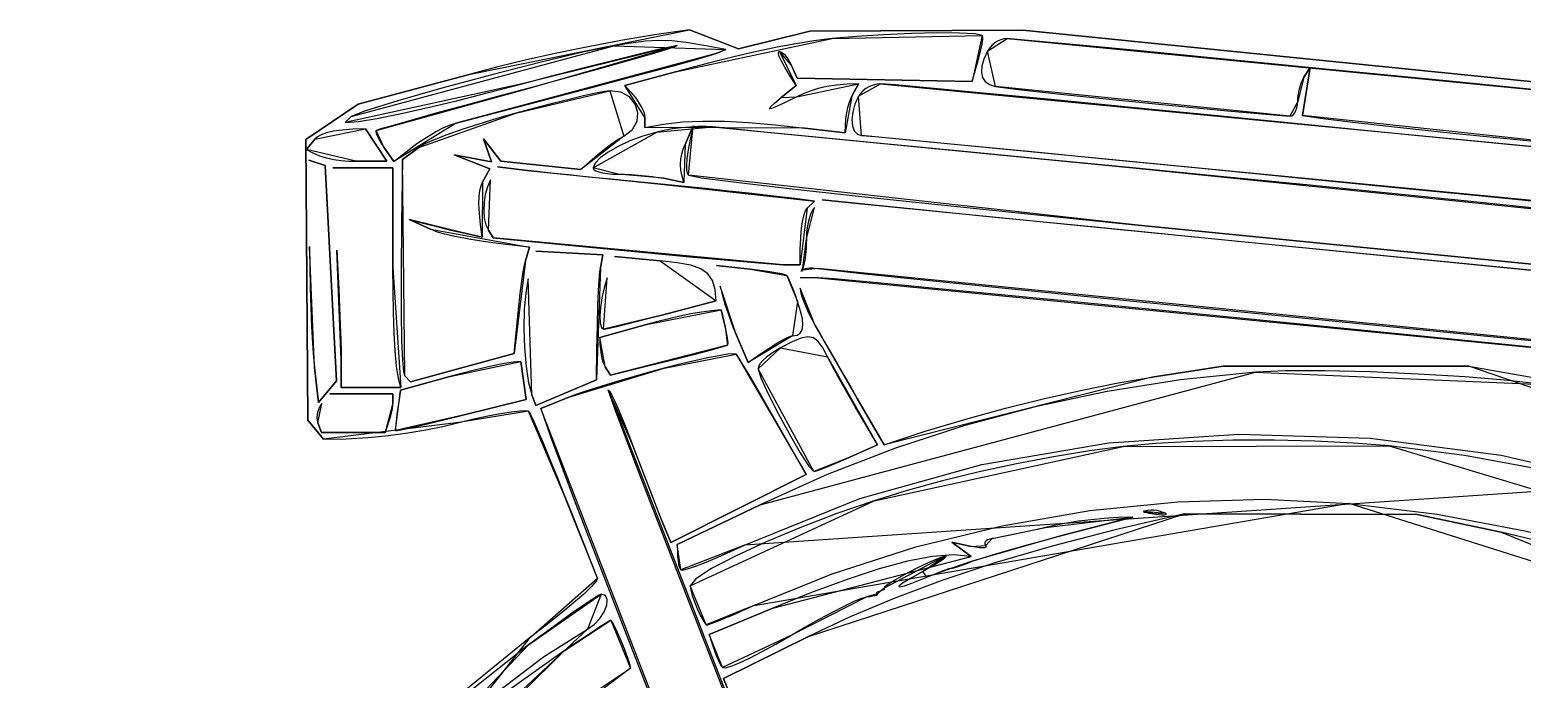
# Model space of a CAD drawing. Extents: x 0.3 to 49.4, y 16 to 54.1.
# Drawn here: x 0.98 to 10.03, y 39.85 to 43.79 of the extents above; entities that cross this region are included whole.
import ezdxf

# ---------------------------------------------------------------- set-up
doc = ezdxf.new("R2010")
doc.units = 0
doc.layers.get('0').update_dxf_attribs({"linetype": 'CONTINUOUS'})

msp = doc.modelspace()

# ---------------------------------------------------------------- linework, layer by layer
at = {"color": 178}
for points in [[(4.981, 43.7871), (4.7701, 43.7565), (4.5655, 43.7223), (4.3677, 43.6851), (4.1772, 43.6456), (3.9945, 43.6043), (3.8202, 43.562), (3.6547, 43.5191), (4.981, 43.7871)], [(5.2792, 43.6719), (4.981, 43.7871), (5.2792, 43.6719)], [(5.71, 43.7789), (5.2792, 43.6719), (5.71, 43.7789)], [(7.0025, 43.7843), (5.71, 43.7789), (7.0025, 43.7843)], [(13.9949, 43.077), (7.0025, 43.7843), (13.9949, 43.077)], [(4.5231, 43.6906), (4.3423, 43.6533), (4.0834, 43.5911), (3.7839, 43.5142), (3.4813, 43.4326), (3.2133, 43.3566), (3.0174, 43.2962), (2.9313, 43.2616), (4.5231, 43.6906)], [(3.9672, 43.4601), (4.1702, 43.5137), (4.3598, 43.5628), (4.5304, 43.6061), (4.6762, 43.6421), (4.7915, 43.6694), (4.8703, 43.6866), (4.9072, 43.6923), (3.9672, 43.4601)], [(4.9072, 43.6923), (4.8958, 43.6852), (4.8376, 43.6658), (4.7379, 43.6358), (4.6021, 43.5968), (4.4356, 43.5501), (4.2436, 43.4975), (4.0316, 43.4404), (4.9072, 43.6923)], [(5.2009, 43.668), (5.0685, 43.6931), (4.9622, 43.7101), (4.8734, 43.7196), (4.7936, 43.7219), (4.7143, 43.7176), (4.627, 43.707), (4.5231, 43.6906), (5.2009, 43.668)], [(5.8471, 43.7337), (5.7345, 43.7198), (5.625, 43.7032), (5.5121, 43.6825), (5.3892, 43.6565), (5.2498, 43.6237), (5.0875, 43.5827), (4.8956, 43.5322), (5.8471, 43.7337)], [(6.755, 43.7534), (6.7123, 43.7628), (6.6172, 43.7677), (6.4838, 43.7682), (6.3261, 43.7648), (6.158, 43.7577), (5.9937, 43.7472), (5.8471, 43.7337), (6.755, 43.7534)], [(6.6941, 43.4745), (6.7178, 43.5525), (6.7355, 43.6155), (6.7479, 43.665), (6.7554, 43.7021), (6.7587, 43.7283), (6.7584, 43.745), (6.755, 43.7534), (6.6941, 43.4745)], [(6.9058, 43.7343), (6.8872, 43.7323), (6.868, 43.7266), (6.8489, 43.7176), (6.8307, 43.7059), (6.8141, 43.6918), (6.7998, 43.6759), (6.7885, 43.6585), (6.9058, 43.7343)], [(10.335, 43.4014), (9.5667, 43.4775), (8.8562, 43.5475), (8.2245, 43.6093), (7.6927, 43.6609), (7.2816, 43.7003), (7.0123, 43.7255), (6.9058, 43.7343), (10.335, 43.4014)], [(3.5675, 43.222), (4.0359, 43.3449), (4.4041, 43.4418), (4.6834, 43.5157), (4.8854, 43.5698), (5.0215, 43.6072), (5.1033, 43.6308), (5.1421, 43.6439), (3.5675, 43.222)], [(5.1421, 43.6439), (5.2009, 43.668), (5.1421, 43.6439)], [(5.6278, 43.45), (5.5883, 43.5117), (5.5588, 43.5607), (5.5383, 43.5981), (5.5258, 43.6252), (5.5204, 43.6431), (5.5211, 43.6529), (5.5269, 43.656), (5.6278, 43.45)], [(5.5269, 43.656), (5.5357, 43.6538), (5.5456, 43.6477), (5.5562, 43.6381), (5.5671, 43.6255), (5.5778, 43.6104), (5.588, 43.5934), (5.5972, 43.5748), (5.5269, 43.656)], [(6.7885, 43.6585), (6.7659, 43.6098), (6.7531, 43.5668), (6.7502, 43.5296), (6.7571, 43.4985), (6.7737, 43.4736), (6.8001, 43.4551), (6.836, 43.4432), (6.7885, 43.6585)], [(3.6547, 43.5191), (2.9723, 43.3373), (3.6547, 43.5191)], [(4.8956, 43.5322), (4.5903, 43.4506), (4.8956, 43.5322)], [(5.5972, 43.5748), (5.6334, 43.4936), (5.5972, 43.5748)], [(8.7431, 43.5581), (8.6966, 43.2682), (8.7431, 43.5581)], [(8.7057, 43.4993), (8.7431, 43.5581), (8.7057, 43.4993)], [(2.8941, 43.2252), (2.9749, 43.2315), (3.0871, 43.2493), (3.2263, 43.2772), (3.3882, 43.3136), (3.5685, 43.3572), (3.7629, 43.4065), (3.9672, 43.4601), (2.8941, 43.2252)], [(4.0316, 43.4404), (3.8177, 43.3829), (3.6202, 43.3294), (3.4449, 43.2813), (3.2978, 43.2403), (3.1845, 43.2081), (3.1108, 43.1862), (3.0827, 43.1762), (4.0316, 43.4404)], [(4.4979, 43.4177), (4.4665, 43.4134), (4.4127, 43.4027), (4.3399, 43.3863), (4.2516, 43.3652), (4.1513, 43.3401), (4.0424, 43.3118), (3.9285, 43.2813), (4.4979, 43.4177)], [(4.584, 43.1433), (4.6362, 43.1835), (4.6638, 43.2332), (4.6687, 43.2864), (4.6527, 43.3373), (4.6177, 43.3801), (4.5655, 43.4089), (4.4979, 43.4177), (4.584, 43.1433)], [(4.5903, 43.4506), (4.6265, 43.409), (4.6553, 43.3725), (4.6773, 43.341), (4.6932, 43.3139), (4.7037, 43.2909), (4.7095, 43.2716), (4.7113, 43.2556), (4.5903, 43.4506)], [(5.5373, 43.3768), (5.6278, 43.45), (5.5373, 43.3768)], [(6.0065, 43.4601), (5.9362, 43.4581), (5.872, 43.4522), (5.8137, 43.4429), (5.7607, 43.4307), (5.713, 43.4162), (5.6701, 43.3997), (5.6317, 43.3818), (6.0065, 43.4601)], [(5.6334, 43.4936), (6.6941, 43.4745), (5.6334, 43.4936)], [(5.966, 43.3844), (6.0065, 43.4601), (5.966, 43.3844)], [(6.1397, 43.4601), (6.1168, 43.4582), (6.0939, 43.4526), (6.0717, 43.4437), (6.051, 43.4321), (6.0326, 43.418), (6.017, 43.402), (6.0052, 43.3844), (6.1397, 43.4601)], [(8.7918, 43.2057), (8.2046, 43.2638), (7.6598, 43.3173), (7.1736, 43.3646), (6.7622, 43.4041), (6.442, 43.4342), (6.2291, 43.4534), (6.1397, 43.4601), (8.7918, 43.2057)], [(6.836, 43.4432), (6.9569, 43.4277), (7.211, 43.3999), (7.5451, 43.3653), (7.9062, 43.3291), (8.2413, 43.2967), (8.4972, 43.2733), (8.6208, 43.2643), (6.836, 43.4432)], [(8.6676, 43.3524), (8.6688, 43.3741), (8.6717, 43.3971), (8.6763, 43.4204), (8.6822, 43.4432), (8.6892, 43.4645), (8.6971, 43.4835), (8.7057, 43.4993), (8.6676, 43.3524)], [(2.9723, 43.3373), (2.6551, 43.1233), (2.9723, 43.3373)], [(5.6317, 43.3818), (5.5603, 43.346), (5.5094, 43.3219), (5.4782, 43.3096), (5.466, 43.309), (5.4723, 43.32), (5.4962, 43.3426), (5.5373, 43.3768), (5.6317, 43.3818)], [(5.9255, 43.1635), (5.9265, 43.209), (5.9296, 43.2492), (5.9344, 43.2845), (5.9407, 43.3154), (5.9482, 43.3421), (5.9567, 43.3649), (5.966, 43.3844), (5.9255, 43.1635)], [(6.0052, 43.3844), (5.9837, 43.3358), (5.9706, 43.2881), (5.9658, 43.2437), (5.969, 43.2049), (5.98, 43.1743), (5.9987, 43.1541), (6.0248, 43.1468), (6.0052, 43.3844)], [(8.6208, 43.2643), (8.6314, 43.2667), (8.6412, 43.2733), (8.6498, 43.2837), (8.6571, 43.2974), (8.6627, 43.3138), (8.6663, 43.3323), (8.6676, 43.3524), (8.6208, 43.2643)], [(2.9313, 43.2616), (2.8941, 43.2252), (2.9313, 43.2616)], [(3.9285, 43.2813), (3.8141, 43.2489), (3.7038, 43.2154), (3.6013, 43.182), (3.5102, 43.15), (3.4341, 43.1206), (3.3764, 43.0951), (3.341, 43.0748), (3.9285, 43.2813)], [(4.7113, 43.2556), (4.7113, 43.1942), (4.7113, 43.2556)], [(4.7113, 43.1942), (4.8241, 43.2154), (4.94, 43.2286), (5.0624, 43.2343), (5.1944, 43.233), (5.3393, 43.2252), (5.5003, 43.2113), (5.6807, 43.1918), (4.7113, 43.1942)], [(8.6966, 43.2682), (8.8054, 43.2512), (9.0009, 43.2271), (9.2718, 43.1968), (9.607, 43.1614), (9.9953, 43.1218), (10.4253, 43.0789), (10.886, 43.0337), (8.6966, 43.2682)], [(3.0182, 43.186), (2.9403, 43.1844), (2.8757, 43.1797), (2.8232, 43.1724), (2.7816, 43.1628), (2.7499, 43.1513), (2.7269, 43.1384), (2.7114, 43.1243), (3.0182, 43.186)], [(3.1465, 42.9902), (3.0182, 43.186), (3.1465, 42.9902)], [(3.0827, 43.1762), (3.081, 43.1706), (3.0826, 43.161), (3.087, 43.148), (3.0942, 43.1323), (3.1038, 43.1145), (3.1155, 43.0951), (3.129, 43.0749), (3.0827, 43.1762)], [(3.1897, 42.9881), (3.2633, 43.0478), (3.3295, 43.0972), (3.389, 43.1373), (3.4421, 43.1689), (3.4893, 43.193), (3.5309, 43.2104), (3.5675, 43.222), (3.1897, 42.9881)], [(4.3221, 42.9396), (4.3765, 42.9882), (4.4244, 43.0293), (4.4665, 43.0634), (4.503, 43.0913), (4.5345, 43.1135), (4.5613, 43.1306), (4.584, 43.1433), (4.3221, 42.9396)], [(4.7825, 43.1677), (4.6994, 43.1431), (4.6205, 43.1135), (4.5488, 43.0804), (4.4876, 43.0457), (4.4399, 43.0113), (4.409, 42.9788), (4.398, 42.9501), (4.7825, 43.1677)], [(5.1213, 43.1982), (5.0804, 43.2005), (5.0336, 43.2003), (4.9828, 43.1977), (4.9303, 43.193), (4.878, 43.1863), (4.828, 43.1778), (4.7825, 43.1677), (5.1213, 43.1982)], [(4.9542, 43.0911), (5.0044, 43.2056), (4.9542, 43.0911)], [(5.0044, 43.2056), (4.9858, 43.1247), (4.9729, 43.059), (4.9653, 43.007), (4.9623, 42.9672), (4.9635, 42.9381), (4.9681, 42.9182), (4.9756, 42.906), (5.0044, 43.2056)], [(7.6683, 42.95), (7.118, 43.0036), (6.6039, 43.0537), (6.1415, 43.0987), (5.7465, 43.1372), (5.4344, 43.1676), (5.2208, 43.1885), (5.1213, 43.1982), (7.6683, 42.95)], [(5.6807, 43.1918), (5.9255, 43.1635), (5.6807, 43.1918)], [(6.0248, 43.1468), (6.1067, 43.1401), (6.3132, 43.1208), (6.6282, 43.0907), (7.0357, 43.0512), (7.5195, 43.004), (8.0636, 42.9504), (8.6519, 42.8923), (6.0248, 43.1468)], [(11.4522, 42.951), (11.3537, 42.9578), (11.1362, 42.9771), (10.8148, 43.0072), (10.4046, 43.0467), (9.9206, 43.094), (9.378, 43.1475), (8.7918, 43.2057), (11.4522, 42.951)], [(2.6551, 43.1233), (2.6681, 41.42), (2.6551, 43.1233)], [(2.7114, 43.1243), (2.6602, 43.0625), (2.7114, 43.1243)], [(2.6602, 43.0625), (2.6988, 43.0412), (2.7397, 43.0242), (2.7822, 43.0112), (2.826, 43.0018), (2.8705, 42.9955), (2.9152, 42.9919), (2.9596, 42.9908), (2.6602, 43.0625)], [(3.129, 43.0749), (3.1897, 42.9881), (3.129, 43.0749)], [(3.341, 43.0748), (3.2426, 43.0014), (3.341, 43.0748)], [(3.7813, 42.9862), (3.732, 43.1272), (3.7813, 42.9862)], [(3.732, 43.1272), (3.8388, 42.9901), (3.732, 43.1272)], [(4.9477, 42.8626), (4.936, 42.8998), (4.9293, 42.9355), (4.9273, 42.9698), (4.9294, 43.0026), (4.9349, 43.0337), (4.9434, 43.0633), (4.9542, 43.0911), (4.9477, 42.8626)], [(2.7726, 42.9644), (2.6747, 42.9967), (2.7726, 42.9644)], [(2.8412, 41.6588), (2.7726, 42.9644), (2.8412, 41.6588)], [(2.9596, 42.9908), (3.1465, 42.9902), (2.9596, 42.9908)], [(3.2426, 43.0014), (3.2367, 42.6181), (3.2339, 42.3118), (3.2339, 42.0754), (3.2364, 41.9021), (3.2411, 41.7845), (3.2475, 41.7158), (3.2554, 41.6888), (3.2426, 43.0014)], [(3.7707, 42.9447), (3.5559, 43.0298), (3.7707, 42.9447)], [(3.5559, 43.0298), (3.7813, 42.9862), (3.5559, 43.0298)], [(3.8388, 42.9901), (4.3221, 42.9396), (3.8388, 42.9901)], [(3.1839, 42.951), (2.8193, 42.951), (3.1839, 42.951)], [(3.1839, 42.3471), (3.1839, 42.951), (3.1839, 42.3471)], [(3.7276, 42.8641), (3.7707, 42.9447), (3.7276, 42.8641)], [(3.7745, 42.8785), (3.7563, 42.8364), (3.7434, 42.7897), (3.736, 42.7409), (3.7341, 42.6922), (3.7378, 42.6463), (3.7473, 42.6055), (3.7625, 42.5723), (3.7745, 42.8785)], [(3.9997, 42.9347), (3.8168, 42.9575), (3.9997, 42.9347)], [(4.7897, 42.8534), (4.646, 42.8674), (4.5046, 42.8814), (4.3702, 42.895), (4.2477, 42.9076), (4.1419, 42.9187), (4.0576, 42.9279), (3.9997, 42.9347), (4.7897, 42.8534)], [(4.398, 42.9501), (4.402, 42.9413), (4.4135, 42.9333), (4.4315, 42.9262), (4.455, 42.9203), (4.4832, 42.9157), (4.5151, 42.9128), (4.5498, 42.9118), (4.398, 42.9501)], [(4.5498, 42.9118), (4.5877, 42.9112), (4.6289, 42.9093), (4.6717, 42.9064), (4.7143, 42.9026), (4.7551, 42.898), (4.7925, 42.8928), (4.8246, 42.8872), (4.5498, 42.9118)], [(4.8246, 42.8872), (4.9477, 42.8626), (4.8246, 42.8872)], [(4.9756, 42.906), (5.0547, 42.8908), (5.2638, 42.8633), (5.5865, 42.8253), (6.0061, 42.7788), (6.5062, 42.7254), (7.0701, 42.6671), (7.6813, 42.6057), (4.9756, 42.906)], [(10.4368, 42.6685), (10.2598, 42.6893), (9.9892, 42.7184), (9.6375, 42.7549), (9.217, 42.7974), (8.7404, 42.8448), (8.22, 42.8961), (7.6683, 42.95), (10.4368, 42.6685)], [(8.6519, 42.8923), (9.2401, 42.8341), (9.7839, 42.7805), (10.2672, 42.7333), (10.674, 42.6938), (10.9882, 42.6637), (11.1937, 42.6444), (11.2746, 42.6377), (8.6519, 42.8923)], [(3.7257, 42.5299), (3.7145, 42.608), (3.708, 42.6744), (3.7056, 42.73), (3.7069, 42.7759), (3.7113, 42.8129), (3.7184, 42.842), (3.7276, 42.8641), (3.7257, 42.5299)], [(5.7391, 42.749), (5.6205, 42.7643), (5.4932, 42.7796), (5.3591, 42.7949), (5.22, 42.81), (5.0775, 42.8249), (4.9335, 42.8394), (4.7897, 42.8534), (5.7391, 42.749)], [(5.6513, 42.3635), (5.6525, 42.4538), (5.6558, 42.5279), (5.661, 42.5872), (5.6678, 42.6331), (5.6759, 42.6671), (5.6852, 42.6907), (5.6952, 42.7051), (5.6513, 42.3635)], [(5.7384, 42.7091), (5.7274, 42.6945), (5.7173, 42.6739), (5.7084, 42.6485), (5.7009, 42.6195), (5.6952, 42.588), (5.6915, 42.5552), (5.6901, 42.5221), (5.7384, 42.7091)], [(5.6952, 42.7051), (5.7391, 42.749), (5.6952, 42.7051)], [(6.0028, 42.7334), (5.7864, 42.7571), (6.0028, 42.7334)], [(10.7358, 42.2647), (9.3777, 42.3986), (8.2875, 42.5062), (7.4409, 42.5899), (6.8134, 42.6521), (6.3808, 42.6951), (6.1187, 42.7215), (6.0028, 42.7334), (10.7358, 42.2647)], [(3.4107, 42.5778), (3.2818, 42.6369), (3.4107, 42.5778)], [(3.2818, 42.6369), (3.3437, 42.621), (3.3996, 42.6069), (3.4499, 42.5944), (3.4949, 42.5833), (3.535, 42.5737), (3.5704, 42.5654), (3.6017, 42.5582), (3.2818, 42.6369)], [(7.6813, 42.6057), (10.3511, 42.3413), (7.6813, 42.6057)], [(4.0124, 42.4692), (3.8674, 42.4856), (3.7453, 42.5018), (3.6441, 42.5178), (3.5619, 42.5334), (3.4969, 42.5487), (3.4471, 42.5635), (3.4107, 42.5778), (4.0124, 42.4692)], [(3.6017, 42.5582), (3.7257, 42.5299), (3.6017, 42.5582)], [(3.7625, 42.5723), (3.7916, 42.5265), (3.7625, 42.5723)], [(3.7916, 42.5265), (4.29, 42.4777), (4.6913, 42.439), (5.0042, 42.4093), (5.2377, 42.3879), (5.4005, 42.3737), (5.5014, 42.3659), (5.5491, 42.3635), (3.7916, 42.5265)], [(5.6901, 42.5221), (5.6895, 42.4893), (5.6877, 42.4571), (5.685, 42.4267), (5.6815, 42.399), (5.6774, 42.3753), (5.6727, 42.3566), (5.6676, 42.3439), (5.6901, 42.5221)], [(2.6786, 42.4745), (2.6802, 42.3495), (2.6829, 42.2237), (2.6866, 42.1016), (2.6912, 41.9878), (2.6964, 41.8866), (2.702, 41.8026), (2.708, 41.7403), (2.6786, 42.4745)], [(2.8448, 42.4516), (2.8506, 42.3331), (2.856, 42.2155), (2.8607, 42.1031), (2.8647, 41.9998), (2.8677, 41.9098), (2.8697, 41.8371), (2.8704, 41.7858), (2.8448, 42.4516)], [(3.9876, 42.387), (4.0124, 42.4692), (3.9876, 42.387)], [(4.4568, 42.4223), (4.0496, 42.4458), (4.4568, 42.4223)], [(4.4412, 42.3439), (4.4568, 42.4223), (4.4412, 42.3439)], [(3.2314, 41.6194), (3.2172, 41.6725), (3.2059, 41.7476), (3.1972, 41.8416), (3.191, 41.9515), (3.1869, 42.0744), (3.1846, 42.2073), (3.1839, 42.3471), (3.2314, 41.6194)], [(3.9181, 41.8248), (3.9321, 41.9707), (3.9446, 42.091), (3.9557, 42.188), (3.9654, 42.2639), (3.9739, 42.3208), (3.9813, 42.3611), (3.9876, 42.387), (3.9181, 41.8248)], [(4.4176, 41.6658), (4.4204, 41.8475), (4.4235, 41.996), (4.4268, 42.1143), (4.4303, 42.2053), (4.4338, 42.272), (4.4375, 42.3172), (4.4412, 42.3439), (4.4176, 41.6658)], [(4.8034, 42.3872), (4.5267, 42.4129), (4.8034, 42.3872)], [(5.1421, 42.1442), (5.137, 42.2138), (5.1217, 42.2677), (5.0935, 42.3085), (5.05, 42.3384), (4.9889, 42.3599), (4.9075, 42.3753), (4.8034, 42.3872), (5.1421, 42.1442)], [(5.3491, 42.3364), (5.1449, 42.3595), (5.3491, 42.3364)], [(5.5704, 42.2986), (5.5611, 42.3026), (5.5421, 42.3074), (5.5148, 42.3129), (5.4804, 42.3188), (5.4405, 42.3248), (5.3963, 42.3308), (5.3491, 42.3364), (5.5704, 42.2986)], [(5.5491, 42.3635), (5.6513, 42.3635), (5.5491, 42.3635)], [(5.6676, 42.3439), (5.6631, 42.3357), (5.6601, 42.3294), (5.6587, 42.3251), (5.6587, 42.3231), (5.6603, 42.3232), (5.6633, 42.3256), (5.6679, 42.3305), (5.6676, 42.3439)], [(5.6679, 42.3305), (5.6749, 42.3359), (5.6848, 42.3401), (5.6971, 42.3429), (5.7113, 42.3443), (5.7267, 42.3443), (5.7428, 42.3428), (5.759, 42.3397), (5.6679, 42.3305)], [(5.759, 42.3397), (6.0433, 42.3082), (6.7353, 42.2371), (7.6724, 42.1425), (8.6924, 42.0408), (9.6326, 41.948), (10.3307, 41.8805), (10.6241, 41.8544), (5.759, 42.3397)], [(4.0039, 42.2774), (3.9887, 42.1952), (3.9801, 42.092), (3.9778, 41.9767), (3.9815, 41.8584), (3.991, 41.7459), (4.0059, 41.6482), (4.0261, 41.5744), (4.0039, 42.2774)], [(4.4819, 42.2844), (4.4636, 42.2236), (4.4499, 42.1621), (4.4413, 42.1034), (4.4378, 42.0514), (4.4397, 42.0097), (4.4474, 41.9819), (4.461, 41.9719), (4.4819, 42.2844)], [(5.6368, 42.1402), (5.6251, 42.1734), (5.6134, 42.2047), (5.6023, 42.2331), (5.592, 42.2577), (5.5829, 42.2774), (5.5756, 42.2914), (5.5704, 42.2986), (5.6368, 42.1402)], [(5.759, 42.2847), (5.6513, 42.2852), (5.759, 42.2847)], [(10.8799, 41.7837), (9.376, 41.9336), (8.1759, 42.0526), (7.2519, 42.1436), (6.576, 42.2095), (6.1205, 42.2531), (5.8574, 42.2772), (5.759, 42.2847), (10.8799, 41.7837)], [(5.1679, 42.2342), (5.1751, 42.2011), (5.1855, 42.1619), (5.1983, 42.1186), (5.2132, 42.0728), (5.2294, 42.0265), (5.2465, 41.9814), (5.2637, 41.9393), (5.1679, 42.2342)], [(5.6513, 42.2201), (5.6537, 42.201), (5.6607, 42.1752), (5.6716, 42.1441), (5.6859, 42.1092), (5.703, 42.0718), (5.7224, 42.0332), (5.7434, 41.9949), (5.6513, 42.2201)], [(4.461, 41.9719), (4.4752, 41.9742), (4.505, 41.9807), (4.5484, 41.9909), (4.603, 42.0042), (4.6669, 42.0202), (4.7378, 42.0384), (4.8135, 42.0581), (4.461, 41.9719)], [(5.1728, 42.0894), (5.1151, 42.0843), (5.0537, 42.0761), (4.9896, 42.0649), (4.9235, 42.0514), (4.8562, 42.0359), (4.7885, 42.0188), (4.7211, 42.0006), (5.1728, 42.0894)], [(4.8135, 42.0581), (5.1421, 42.1442), (4.8135, 42.0581)], [(5.1986, 41.9868), (5.1728, 42.0894), (5.1986, 41.9868)], [(5.6061, 41.9327), (5.6331, 41.9365), (5.6525, 41.9482), (5.6643, 41.9682), (5.6686, 41.997), (5.6654, 42.0349), (5.6548, 42.0825), (5.6368, 42.1402), (5.6061, 41.9327)], [(4.7211, 42.0006), (4.4372, 41.9216), (4.7211, 42.0006)], [(5.2126, 41.8752), (5.2146, 41.88), (5.2151, 41.8897), (5.2142, 41.9035), (5.212, 41.9208), (5.2087, 41.9409), (5.2041, 41.9631), (5.1986, 41.9868), (5.2126, 41.8752)], [(5.7434, 41.9949), (5.7688, 41.9508), (5.8005, 41.8959), (5.8369, 41.8328), (5.8764, 41.7643), (5.9176, 41.693), (5.9588, 41.6217), (5.9984, 41.5531), (5.7434, 41.9949)], [(4.4372, 41.9216), (4.4384, 41.8825), (4.4411, 41.8487), (4.4451, 41.8198), (4.4503, 41.7953), (4.4564, 41.775), (4.4633, 41.7582), (4.4706, 41.7447), (4.4372, 41.9216)], [(5.2637, 41.9393), (5.3364, 41.7696), (5.2637, 41.9393)], [(5.3364, 41.7696), (5.4061, 41.8184), (5.4636, 41.8572), (5.51, 41.8869), (5.5465, 41.9083), (5.5739, 41.9225), (5.5934, 41.9303), (5.6061, 41.9327), (5.3364, 41.7696)], [(5.8179, 41.8054), (5.7886, 41.8601), (5.7614, 41.898), (5.7328, 41.9198), (5.6993, 41.9262), (5.6572, 41.9178), (5.6031, 41.8954), (5.5332, 41.8595), (5.8179, 41.8054)], [(3.2913, 41.653), (3.9181, 41.8248), (3.2913, 41.653)], [(4.5029, 41.6938), (4.7122, 41.7457), (4.879, 41.7873), (5.0073, 41.8197), (5.1009, 41.8438), (5.1637, 41.8604), (5.1996, 41.8706), (5.2126, 41.8752), (4.5029, 41.6938)], [(5.265, 41.8203), (5.2484, 41.8231), (5.2121, 41.8201), (5.1588, 41.8118), (5.0911, 41.7987), (5.0118, 41.7814), (4.9235, 41.7603), (4.8288, 41.7361), (5.265, 41.8203)], [(5.6894, 41.0908), (5.5691, 41.3025), (5.4723, 41.4719), (5.3967, 41.603), (5.3403, 41.6995), (5.301, 41.7653), (5.2766, 41.8043), (5.265, 41.8203), (5.6894, 41.0908)], [(5.5332, 41.8595), (5.502, 41.8413), (5.4733, 41.8219), (5.448, 41.8019), (5.4268, 41.7821), (5.4106, 41.7634), (5.4003, 41.7465), (5.3967, 41.7322), (5.5332, 41.8595)], [(6.1209, 41.2704), (6.0475, 41.3958), (5.9858, 41.5024), (5.9348, 41.5916), (5.8935, 41.6649), (5.8609, 41.724), (5.836, 41.7703), (5.8179, 41.8054), (6.1209, 41.2704)], [(2.708, 41.7403), (2.7335, 41.5283), (2.708, 41.7403)], [(2.8704, 41.7858), (2.8706, 41.6194), (2.8704, 41.7858)], [(3.9583, 41.776), (3.9119, 41.7715), (3.8588, 41.7634), (3.7999, 41.7521), (3.7365, 41.7383), (3.6696, 41.7223), (3.6003, 41.7046), (3.5298, 41.6856), (3.9583, 41.776)], [(3.9919, 41.5471), (3.9583, 41.776), (3.9919, 41.5471)], [(4.8288, 41.7361), (4.7304, 41.7094), (4.6312, 41.6814), (4.5349, 41.6531), (4.4449, 41.6257), (4.365, 41.6003), (4.2985, 41.5778), (4.2491, 41.5594), (4.8288, 41.7361)], [(4.4706, 41.7447), (4.5029, 41.6938), (4.4706, 41.7447)], [(5.3967, 41.7322), (5.4136, 41.6775), (5.4575, 41.5809), (5.5186, 41.4606), (5.5867, 41.3351), (5.6521, 41.2226), (5.7047, 41.1417), (5.7344, 41.1105), (5.3967, 41.7322)], [(8.4125, 41.7125), (7.9575, 41.6646), (7.5125, 41.5947), (7.0767, 41.5027), (6.6493, 41.3881), (6.2294, 41.251), (5.8162, 41.091), (5.4089, 40.9079), (8.4125, 41.7125)], [(7.7858, 41.6815), (8.2166, 41.7486), (7.7858, 41.6815)], [(8.2166, 41.7486), (9.7049, 41.7473), (8.2166, 41.7486)], [(10.1553, 41.6365), (9.9423, 41.6613), (9.6828, 41.683), (9.3976, 41.7006), (9.1072, 41.7133), (8.8325, 41.7201), (8.594, 41.7201), (8.4125, 41.7125), (10.1553, 41.6365)], [(9.7049, 41.7473), (10.4062, 41.6251), (11.0571, 41.4784), (11.6638, 41.3066), (12.2321, 41.109), (12.7682, 40.8852), (13.2778, 40.6346), (13.7671, 40.3566), (9.7049, 41.7473)], [(2.7335, 41.5283), (2.8412, 41.6588), (2.7335, 41.5283)], [(2.8706, 41.6194), (3.2314, 41.6194), (2.8706, 41.6194)], [(3.5298, 41.6856), (3.2295, 41.6031), (3.5298, 41.6856)], [(3.2554, 41.6888), (3.2913, 41.653), (3.2554, 41.6888)], [(4.0505, 41.5107), (4.4176, 41.6658), (4.0505, 41.5107)], [(6.1613, 41.2714), (6.4095, 41.3534), (6.6554, 41.4276), (6.8971, 41.4941), (7.1329, 41.5527), (7.3608, 41.6035), (7.579, 41.6464), (7.7858, 41.6815), (6.1613, 41.2714)], [(2.7535, 41.522), (2.743, 41.5071), (2.7346, 41.4904), (2.7283, 41.4725), (2.7243, 41.4543), (2.7228, 41.4364), (2.724, 41.4196), (2.7279, 41.4045), (2.7535, 41.522)], [(3.1839, 41.5802), (2.8018, 41.5802), (3.1839, 41.5802)], [(3.1363, 41.3452), (3.1506, 41.3838), (3.1619, 41.4174), (3.1705, 41.4465), (3.1768, 41.4714), (3.1809, 41.4925), (3.1832, 41.5101), (3.1839, 41.5247), (3.1363, 41.3452)], [(3.1839, 41.5247), (3.1839, 41.5802), (3.1839, 41.5247)], [(3.2295, 41.6031), (3.2188, 41.5316), (3.2106, 41.4743), (3.2047, 41.4301), (3.2009, 41.3976), (3.1989, 41.3756), (3.1984, 41.3626), (3.1992, 41.3573), (3.2295, 41.6031)], [(3.5986, 41.4485), (3.9919, 41.5471), (3.5986, 41.4485)], [(4.0261, 41.5744), (4.0505, 41.5107), (4.0261, 41.5744)], [(4.2491, 41.5594), (4.0806, 41.4917), (4.2491, 41.5594)], [(6.4543, 36.5476), (6.0017, 37.7003), (5.5862, 38.7613), (5.2199, 39.6994), (4.915, 40.4838), (4.6833, 41.0836), (4.537, 41.4676), (4.4882, 41.6051), (6.4543, 36.5476)], [(4.4882, 41.6051), (4.4953, 41.5997), (4.5085, 41.5771), (4.5268, 41.5395), (4.5494, 41.4887), (4.5754, 41.4268), (4.6038, 41.3558), (4.6338, 41.2776), (4.4882, 41.6051)], [(5.9984, 41.5531), (6.1613, 41.2714), (5.9984, 41.5531)], [(3.1992, 41.3573), (3.2111, 41.3583), (3.242, 41.3641), (3.2897, 41.3744), (3.3517, 41.3886), (3.4254, 41.406), (3.5085, 41.4262), (3.5986, 41.4485), (3.1992, 41.3573)], [(3.5839, 41.4061), (3.6749, 41.4281), (3.7599, 41.4468), (3.8365, 41.4616), (3.902, 41.4723), (3.9539, 41.4782), (3.9895, 41.4792), (4.0063, 41.4746), (3.5839, 41.4061)], [(4.0063, 41.4746), (4.0176, 41.455), (4.0374, 41.4129), (4.0647, 41.3514), (4.0979, 41.2736), (4.1358, 41.1826), (4.177, 41.0814), (4.2204, 40.9731), (4.0063, 41.4746)], [(4.0806, 41.4917), (4.1386, 41.3223), (4.2891, 40.9222), (4.5204, 40.3206), (4.8211, 39.5466), (5.1794, 38.6292), (5.5838, 37.5976), (6.0227, 36.4809), (4.0806, 41.4917)], [(2.6681, 41.42), (2.7626, 41.3061), (2.6681, 41.42)], [(2.7279, 41.4045), (2.7506, 41.3452), (2.7279, 41.4045)], [(2.7506, 41.3452), (3.1363, 41.3452), (2.7506, 41.3452)], [(2.7626, 41.3061), (2.9009, 41.3087), (3.0321, 41.3163), (3.1564, 41.3281), (3.2737, 41.3436), (3.384, 41.3622), (3.4874, 41.3832), (3.5839, 41.4061), (2.7626, 41.3061)], [(5.3142, 40.6628), (6.014, 40.9457), (6.7534, 41.1528), (7.5222, 41.2834), (8.31, 41.3369), (9.1064, 41.3126), (9.9012, 41.2097), (10.684, 41.0275), (5.3142, 40.6628)], [(4.6338, 41.2776), (4.6648, 41.1957), (4.696, 41.1139), (4.7263, 41.035), (4.7546, 40.9619), (4.7797, 40.8976), (4.8006, 40.8449), (4.8162, 40.8066), (4.6338, 41.2776)], [(5.9399, 41.1903), (6.1209, 41.2704), (5.9399, 41.1903)], [(7.6096, 41.2621), (7.4048, 41.2348), (7.1878, 41.1991), (6.9638, 41.156), (6.738, 41.1067), (6.5154, 41.0523), (6.3013, 40.994), (6.1009, 40.9328), (7.6096, 41.2621)], [(9.221, 41.265), (9.0068, 41.2823), (8.7714, 41.2937), (8.5243, 41.2991), (8.2751, 41.2987), (8.0332, 41.2923), (7.8081, 41.2801), (7.6096, 41.2621), (9.221, 41.265)], [(12.3486, 40.3233), (11.9049, 40.5357), (11.4624, 40.7214), (11.0198, 40.881), (10.5757, 41.0147), (10.1287, 41.123), (9.6776, 41.2063), (9.221, 41.265), (12.3486, 40.3233)], [(5.7344, 41.1105), (5.7448, 41.1126), (5.7636, 41.1185), (5.7896, 41.128), (5.8214, 41.1404), (5.8579, 41.1552), (5.8978, 41.172), (5.9399, 41.1903), (5.7344, 41.1105)], [(4.8691, 40.6793), (5.6894, 41.0908), (4.8691, 40.6793)], [(4.2204, 40.9731), (4.2634, 40.8646), (4.3039, 40.7627), (4.3404, 40.6706), (4.3719, 40.5914), (4.397, 40.5281), (4.4145, 40.484), (4.4231, 40.4622), (4.2204, 40.9731)], [(5.4089, 40.9079), (4.9072, 40.6664), (5.4089, 40.9079)], [(6.1009, 40.9328), (5.8741, 40.8546), (5.6506, 40.7689), (5.4419, 40.6812), (5.2595, 40.5968), (5.1149, 40.521), (5.0198, 40.4591), (4.9855, 40.4166), (6.1009, 40.9328)], [(5.3612, 40.2926), (5.8453, 40.4898), (6.3528, 40.6531), (6.8762, 40.7812), (7.4081, 40.8729), (7.9411, 40.9267), (8.4676, 40.9416), (8.9804, 40.9161), (5.3612, 40.2926)], [(8.9804, 40.9161), (9.5133, 40.8501), (10.0445, 40.7505), (10.5704, 40.6185), (11.0872, 40.4551), (11.5913, 40.2617), (12.0789, 40.0392), (12.5464, 39.7889), (8.9804, 40.9161)], [(4.8162, 40.8066), (4.8691, 40.6793), (4.8162, 40.8066)], [(7.9816, 40.8539), (7.5605, 40.7569), (7.1789, 40.658), (6.8322, 40.5564), (6.516, 40.4514), (6.2255, 40.3425), (5.9562, 40.229), (5.7036, 40.1102), (7.9816, 40.8539)], [(7.6683, 40.8325), (7.5795, 40.8301), (7.4951, 40.825), (7.4151, 40.8176), (7.3396, 40.808), (7.2685, 40.7968), (7.2018, 40.7843), (7.1396, 40.7707), (7.6683, 40.8325)], [(7.2375, 40.7208), (7.6683, 40.8325), (7.2375, 40.7208)], [(7.7369, 40.8699), (7.7327, 40.8683), (7.734, 40.8662), (7.7401, 40.8637), (7.7507, 40.8608), (7.7654, 40.8577), (7.7838, 40.8545), (7.8054, 40.8513), (7.7369, 40.8699)], [(7.8641, 40.8567), (7.8472, 40.8639), (7.8305, 40.8693), (7.8136, 40.8728), (7.7961, 40.8746), (7.7778, 40.8747), (7.7582, 40.8731), (7.7369, 40.8699), (7.8641, 40.8567)], [(7.8054, 40.8513), (7.8267, 40.8488), (7.8444, 40.8474), (7.8579, 40.8472), (7.867, 40.848), (7.8713, 40.8499), (7.8705, 40.8528), (7.8641, 40.8567), (7.8054, 40.8513)], [(9.3916, 40.8488), (7.9816, 40.8539), (9.3916, 40.8488)], [(9.9007, 40.7426), (9.3916, 40.8488), (9.9007, 40.7426)], [(6.6892, 40.5632), (6.7275, 40.5767), (6.7847, 40.5948), (6.8575, 40.6165), (6.9426, 40.641), (7.0365, 40.6671), (7.1359, 40.6941), (7.2375, 40.7208), (6.6892, 40.5632)], [(6.8158, 40.7027), (6.8008, 40.6998), (6.7885, 40.6955), (6.7792, 40.6901), (6.7731, 40.6837), (6.7705, 40.6766), (6.7716, 40.6692), (6.7766, 40.6615), (6.8158, 40.7027)], [(7.1396, 40.7707), (7.0796, 40.757), (7.0208, 40.7439), (6.9653, 40.7319), (6.9151, 40.7213), (6.8721, 40.7127), (6.8384, 40.7063), (6.8158, 40.7027), (7.1396, 40.7707)], [(12.9471, 39.5082), (12.5789, 39.731), (12.1702, 39.9458), (11.7319, 40.1479), (11.2748, 40.3332), (10.81, 40.497), (10.3483, 40.6349), (9.9007, 40.7426), (12.9471, 39.5082)], [(4.9072, 40.6664), (4.9077, 40.6267), (4.9094, 40.594), (4.9121, 40.5676), (4.9155, 40.5469), (4.9197, 40.5315), (4.9244, 40.5205), (4.9295, 40.5135), (4.9072, 40.6664)], [(4.9295, 40.5135), (4.9442, 40.5129), (4.9763, 40.5212), (5.0233, 40.5374), (5.0829, 40.5605), (5.1529, 40.5898), (5.2307, 40.6242), (5.3142, 40.6628), (4.9295, 40.5135)], [(6.6892, 40.6555), (6.5717, 40.6818), (6.6892, 40.6555)], [(6.5717, 40.6818), (6.6892, 40.5947), (6.5717, 40.6818)], [(6.7766, 40.6615), (6.7804, 40.6548), (6.7778, 40.65), (6.7695, 40.6471), (6.7559, 40.6462), (6.7377, 40.6473), (6.7152, 40.6504), (6.6892, 40.6555), (6.7766, 40.6615)], [(6.6892, 40.5947), (6.5825, 40.605), (6.4536, 40.5951), (6.3026, 40.5661), (6.1301, 40.5191), (5.9363, 40.4552), (5.7217, 40.3753), (5.4865, 40.2806), (6.6892, 40.5947)], [(6.1604, 40.4025), (6.1696, 40.4162), (6.2136, 40.4452), (6.2803, 40.4831), (6.3577, 40.5237), (6.4335, 40.5605), (6.4959, 40.5872), (6.5325, 40.5975), (6.1604, 40.4025)], [(6.5325, 40.5975), (6.5368, 40.595), (6.5317, 40.5879), (6.5181, 40.5767), (6.4969, 40.5621), (6.4688, 40.5446), (6.4347, 40.5247), (6.3954, 40.5032), (6.5325, 40.5975)], [(6.42, 40.4686), (6.4547, 40.4829), (6.4866, 40.4957), (6.5147, 40.5066), (6.5383, 40.5152), (6.5562, 40.5214), (6.5677, 40.5246), (6.5717, 40.5246), (6.42, 40.4686)], [(6.5717, 40.5246), (6.5748, 40.5241), (6.5837, 40.5261), (6.5976, 40.5301), (6.6158, 40.5361), (6.6376, 40.5438), (6.6623, 40.5529), (6.6892, 40.5632), (6.5717, 40.5246)], [(4.4231, 40.4622), (4.4157, 40.4444), (4.3872, 40.4119), (4.3403, 40.3669), (4.2773, 40.3116), (4.2008, 40.248), (4.1133, 40.1785), (4.0173, 40.1052), (4.4231, 40.4622)], [(6.3954, 40.5032), (6.321, 40.462), (6.2727, 40.4325), (6.2506, 40.4149), (6.2545, 40.4095), (6.2841, 40.4165), (6.3394, 40.4361), (6.42, 40.4686), (6.3954, 40.5032)], [(4.4462, 40.3661), (4.4284, 40.3579), (4.3911, 40.3346), (4.3369, 40.2981), (4.2686, 40.2503), (4.1888, 40.1931), (4.1002, 40.1283), (4.0056, 40.0579), (4.4462, 40.3661)], [(4.3636, 40.1531), (4.4042, 40.1814), (4.4383, 40.2182), (4.464, 40.2589), (4.4795, 40.2987), (4.4829, 40.333), (4.4724, 40.357), (4.4462, 40.3661), (4.3636, 40.1531)], [(4.9855, 40.4166), (4.9889, 40.3918), (4.9981, 40.3583), (5.0118, 40.3194), (5.0285, 40.2786), (5.0468, 40.2395), (5.0653, 40.2053), (5.0825, 40.1797), (4.9855, 40.4166)], [(5.5921, 40.1142), (5.681, 40.1662), (5.7671, 40.2145), (5.8475, 40.2576), (5.9195, 40.2942), (5.9801, 40.3228), (6.0266, 40.3418), (6.056, 40.35), (5.5921, 40.1142)], [(6.056, 40.35), (6.0749, 40.3524), (6.0913, 40.3551), (6.1047, 40.358), (6.1148, 40.3609), (6.1212, 40.3638), (6.1235, 40.3664), (6.1213, 40.3688), (6.056, 40.35)], [(6.1213, 40.3688), (6.1178, 40.3711), (6.1167, 40.3738), (6.1177, 40.3766), (6.1207, 40.3794), (6.1257, 40.3822), (6.1324, 40.3848), (6.1409, 40.3871), (6.1213, 40.3688)], [(6.1409, 40.3871), (6.1493, 40.3894), (6.156, 40.3917), (6.161, 40.3942), (6.164, 40.3966), (6.165, 40.3988), (6.1639, 40.4008), (6.1604, 40.4025), (6.1409, 40.3871)], [(5.0825, 40.1797), (5.0916, 40.1806), (5.1137, 40.1878), (5.1472, 40.2005), (5.1904, 40.218), (5.2416, 40.2397), (5.2991, 40.2648), (5.3612, 40.2926), (5.0825, 40.1797)], [(5.4865, 40.2806), (5.101, 40.1206), (5.4865, 40.2806)], [(4.5052, 40.2085), (4.4958, 40.2034), (4.4731, 40.1892), (4.4389, 40.1671), (4.3949, 40.1383), (4.3429, 40.1038), (4.2845, 40.0648), (4.2215, 40.0225), (4.5052, 40.2085)], [(4.6237, 39.9166), (4.6216, 39.9352), (4.6078, 39.978), (4.5865, 40.0351), (4.5615, 40.0966), (4.537, 40.1526), (4.5168, 40.1932), (4.5052, 40.2085), (4.6237, 39.9166)], [(4.0173, 40.1052), (3.4841, 39.6704), (2.9735, 39.1836), (2.492, 38.6527), (2.0459, 38.0859), (1.6415, 37.4912), (1.2852, 36.8766), (0.9834, 36.2503), (4.0173, 40.1052)], [(2.1127, 38.0553), (2.3768, 38.3836), (2.6975, 38.7374), (3.0524, 39.0955), (3.4189, 39.4371), (3.7746, 39.7412), (4.097, 39.9869), (4.3636, 40.1531), (2.1127, 38.0553)], [(5.101, 40.1206), (5.1168, 40.0701), (5.131, 40.0281), (5.1438, 39.9941), (5.1551, 39.9671), (5.1652, 39.9465), (5.1741, 39.9315), (5.1819, 39.9214), (5.101, 40.1206)], [(5.1819, 39.9214), (5.1991, 39.9198), (5.2342, 39.9298), (5.2848, 39.9504), (5.3485, 39.9803), (5.4225, 40.0184), (5.5046, 40.0634), (5.5921, 40.1142), (5.1819, 39.9214)], [(5.7036, 40.1102), (5.188, 39.855), (5.7036, 40.1102)], [(4.2215, 40.0225), (3.8442, 39.7531), (3.4836, 39.4652), (3.1395, 39.1587), (2.8117, 38.8332), (2.4999, 38.4886), (2.204, 38.1247), (1.9237, 37.7413), (4.2215, 40.0225)], [(4.0056, 40.0579), (3.6732, 39.7948), (3.3495, 39.5116), (3.0369, 39.211), (2.7378, 38.8954), (2.4546, 38.5674), (2.1897, 38.2296), (1.9456, 37.8845), (4.0056, 40.0579)], [(3.4732, 39.0454), (3.4922, 39.0847), (3.5758, 39.1647), (3.7143, 39.278), (3.8981, 39.4172), (4.1174, 39.5749), (4.3625, 39.7438), (4.6237, 39.9166), (3.4732, 39.0454)], [(5.188, 39.855), (5.2841, 39.6148), (5.3611, 39.4231), (5.4207, 39.2757), (5.4647, 39.1679), (5.4949, 39.0953), (5.5128, 39.0536), (5.5204, 39.0381), (5.188, 39.855)]]:
    msp.add_lwpolyline(points, dxfattribs=at)

doc.saveas('drawing.dxf')
